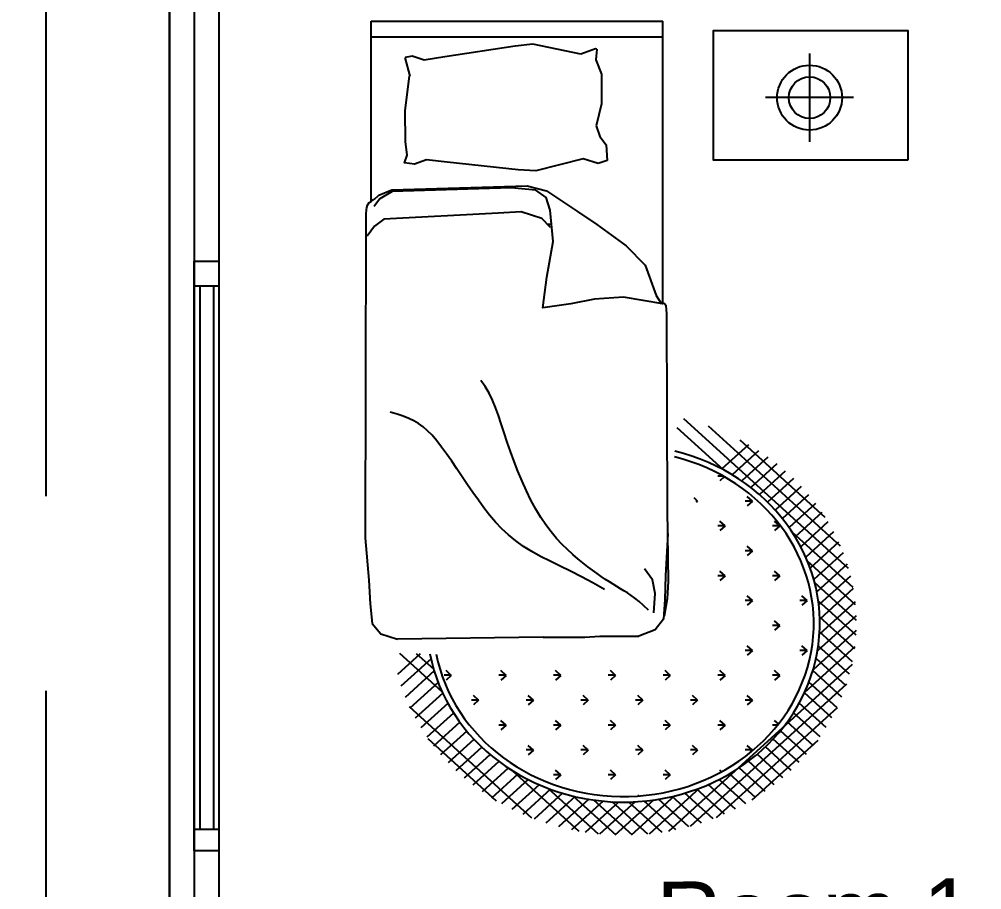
# Model space of a CAD drawing. Header units: metres. Extents: x 428 to 3974, y -4076 to 3914.
# Drawn here: x 1085.366 to 1088.336, y -3846.261 to -3843.577 of the extents above; entities that cross this region are included whole.
import ezdxf

# ---------------------------------------------------------------- set-up
doc = ezdxf.new("R2010")
doc.units = ezdxf.units.M
doc.header["$MEASUREMENT"] = 0
doc.header["$PDMODE"] = 2
doc.linetypes.add('ACAD_ISO02W100', pattern=[15, 12, -3])
for name, color, linetype in [('Dimension', 7, 'Continuous'), ('projected_site_clearence', 150, 'Continuous'), ('wall', 150, 'Continuous'), ('window', 2, 'Continuous')]:
    doc.layers.add(name, color=color, linetype=linetype)
doc.styles.add('labor camp', font='arial.ttf')
doc.dimstyles.new('1@100', dxfattribs={"dimtxt": 0.2, "dimasz": 0.175, "dimexe": 0.18, "dimexo": 0.0625, "dimgap": 0.09, "dimtad": 0, "dimtih": 1, "dimtoh": 1, "dimzin": 0, "dimdsep": 46, "dimtxsty": 'labor camp', "dimblk": 'OBLIQUE', "dimcen": 0.09, "dimadec": 0, "dimazin": 0, "dimtfac": 1, "dimtofl": 0, "dimtmove": 1, "dimatfit": 3, "dimfxl": 0.525, "dimfxlon": 1, "dimtolj": 1, "dimtzin": 0, "dimarcsym": 0})

# ---------------------------------------------------------------- blocks, each defined once
blk = doc.blocks.new('_Oblique')
at = {"color": 0, "linetype": 'ByBlock', "lineweight": -2}
blk.add_line((-0.5, -0.5), (0.5, 0.5), dxfattribs=at)
blk = doc.blocks.new('*D134')
at = {"layer": 'Defpoints', "color": 0, "transparency": 16777216}
for p in [(1084.5009, -3846.1418), (1085.9061, -3846.1418), (1085.8299, -3846.9812)]:
    blk.add_point(p, dxfattribs=at)
at = {"layer": 'window', "color": 0, "lineweight": -2, "transparency": 16777216}
for p, q in [((1085.0259, -3846.1418), (1084.3209, -3846.1418)), ((1084.5009, -3846.1418), (1084.5009, -3846.3694)), ((1084.5009, -3846.9812), (1084.5009, -3846.7536)), ((1085.0259, -3846.9812), (1084.3209, -3846.9812))]:
    blk.add_line(p, q, dxfattribs=at)
at = {"layer": 'window', "color": 0, "lineweight": -2, "transparency": 16777216, "xscale": 0.175, "yscale": 0.175, "zscale": 0.175}
for p, rotation in [((1084.5009, -3846.1418), 90), ((1084.5009, -3846.9812), 270)]:
    blk.add_blockref('_Oblique', p, dxfattribs=dict(at, rotation=rotation))
at = {"layer": 'window', "color": 0, "transparency": 16777216, "insert": (1084.5009, -3846.5615), "char_height": 0.2, "attachment_point": 5, "style": 'labor camp'}
blk.add_mtext('\\A1;0.84', dxfattribs=at)
blk = doc.blocks.new('*D135')
at = {"layer": 'Defpoints', "color": 0, "transparency": 16777216}
for p in [(1084.5009, -3844.323), (1085.9061, -3844.323), (1085.9061, -3846.1418)]:
    blk.add_point(p, dxfattribs=at)
at = {"layer": 'window', "color": 0, "lineweight": -2, "transparency": 16777216}
for p, q in [((1085.0259, -3844.323), (1084.3209, -3844.323)), ((1084.5009, -3844.323), (1084.5009, -3845.0403)), ((1084.5009, -3846.1418), (1084.5009, -3845.4245)), ((1085.0259, -3846.1418), (1084.3209, -3846.1418))]:
    blk.add_line(p, q, dxfattribs=at)
at = {"layer": 'window', "color": 0, "lineweight": -2, "transparency": 16777216, "xscale": 0.175, "yscale": 0.175, "zscale": 0.175}
for p, rotation in [((1084.5009, -3844.323), 90), ((1084.5009, -3846.1418), 270)]:
    blk.add_blockref('_Oblique', p, dxfattribs=dict(at, rotation=rotation))
at = {"layer": 'window', "color": 0, "transparency": 16777216, "insert": (1084.5009, -3845.2324), "char_height": 0.2, "attachment_point": 5, "style": 'labor camp'}
blk.add_mtext('\\A1;1.82', dxfattribs=at)
blk = doc.blocks.new('*D136')
at = {"layer": 'Defpoints', "color": 0, "transparency": 16777216}
for p in [(1084.5009, -3843.4836), (1085.9061, -3843.4836), (1085.9061, -3844.323)]:
    blk.add_point(p, dxfattribs=at)
at = {"layer": 'window', "color": 0, "lineweight": -2, "transparency": 16777216}
for p, q in [((1085.0259, -3843.4836), (1084.3209, -3843.4836)), ((1084.5009, -3843.4836), (1084.5009, -3843.7112)), ((1084.5009, -3844.323), (1084.5009, -3844.0954)), ((1085.0259, -3844.323), (1084.3209, -3844.323))]:
    blk.add_line(p, q, dxfattribs=at)
at = {"layer": 'window', "color": 0, "lineweight": -2, "transparency": 16777216, "xscale": 0.175, "yscale": 0.175, "zscale": 0.175}
for p, rotation in [((1084.5009, -3843.4836), 90), ((1084.5009, -3844.323), 270)]:
    blk.add_blockref('_Oblique', p, dxfattribs=dict(at, rotation=rotation))
at = {"layer": 'window', "color": 0, "transparency": 16777216, "insert": (1084.5009, -3843.9033), "char_height": 0.2, "attachment_point": 5, "style": 'labor camp'}
blk.add_mtext('\\A1;0.84', dxfattribs=at)
blk = doc.blocks.new('*D138')
at = {"layer": 'Defpoints', "color": 0, "transparency": 16777216}
for p in [(1085.9061, -3843.3693), (1083.2264, -3847.0955), (1085.9061, -3847.0955)]:
    blk.add_point(p, dxfattribs=at)
at = {"layer": 'window', "color": 0, "lineweight": -2, "transparency": 16777216}
for p, q in [((1083.7514, -3843.3693), (1083.0464, -3843.3693)), ((1083.2264, -3843.3693), (1083.2264, -3845.0402)), ((1083.2264, -3847.0955), (1083.2264, -3845.4246)), ((1083.7514, -3847.0955), (1083.0464, -3847.0955))]:
    blk.add_line(p, q, dxfattribs=at)
at = {"layer": 'window', "color": 0, "lineweight": -2, "transparency": 16777216, "xscale": 0.175, "yscale": 0.175, "zscale": 0.175}
for p, rotation in [((1083.2264, -3843.3693), 90), ((1083.2264, -3847.0955), 270)]:
    blk.add_blockref('_Oblique', p, dxfattribs=dict(at, rotation=rotation))
at = {"layer": 'window', "color": 0, "transparency": 16777216, "insert": (1083.2264, -3845.2324), "char_height": 0.2, "attachment_point": 5, "style": 'labor camp'}
blk.add_mtext('\\A1;3.73', dxfattribs=at)
blk = doc.blocks.new('*D88')
at = {"layer": 'Defpoints', "color": 0, "transparency": 16777216}
for p in [(1085.8299, -3843.255), (1082.0588, -3847.2098), (1085.8299, -3847.2098)]:
    blk.add_point(p, dxfattribs=at)
at = {"layer": 'window', "color": 0, "lineweight": -2, "transparency": 16777216}
for p, q in [((1082.5838, -3843.255), (1081.8788, -3843.255)), ((1082.0588, -3843.255), (1082.0588, -3845.0402)), ((1082.0588, -3847.2098), (1082.0588, -3845.4246)), ((1082.5838, -3847.2098), (1081.8788, -3847.2098))]:
    blk.add_line(p, q, dxfattribs=at)
at = {"layer": 'window', "color": 0, "lineweight": -2, "transparency": 16777216, "xscale": 0.175, "yscale": 0.175, "zscale": 0.175}
for p, rotation in [((1082.0588, -3843.255), 90), ((1082.0588, -3847.2098), 270)]:
    blk.add_blockref('_Oblique', p, dxfattribs=dict(at, rotation=rotation))
at = {"layer": 'window', "color": 0, "transparency": 16777216, "insert": (1082.0588, -3845.2324), "char_height": 0.2, "attachment_point": 5, "style": 'labor camp'}
blk.add_mtext('\\A1;3.95', dxfattribs=at)

msp = doc.modelspace()

# ---------------------------------------------------------------- linework, layer by layer
at = {"color": 7}
for p, q in [((1086.4517, -3844.1387), (1086.4517, -3843.5823)), ((1087.3517, -3844.4522), (1087.3517, -3843.5823)), ((1086.9511, -3843.6535), (1086.8966, -3843.6595)), ((1087.0986, -3843.6841), (1086.9511, -3843.6535)), ((1087.144, -3843.6675), (1087.0986, -3843.6841)), ((1087.1484, -3843.6687), (1087.144, -3843.6675)), ((1087.1484, -3843.6687), (1087.1449, -3843.7022)), ((1087.1484, -3843.6687), (1087.1449, -3843.7022)), ((1087.8046, -3843.6824), (1087.8046, -3843.9546)), ((1086.5726, -3843.7525), (1086.5572, -3843.6944)), ((1087.1449, -3843.7022), (1087.1631, -3843.7457)), ((1087.1631, -3843.7457), (1087.1623, -3843.8377)), ((1087.9406, -3843.8185), (1087.6685, -3843.8185)), ((1087.1623, -3843.8377), (1087.1458, -3843.9058)), ((1087.1458, -3843.9058), (1087.1573, -3843.9385)), ((1087.1573, -3843.9385), (1087.1773, -3843.9645)), ((1087.1773, -3843.9645), (1087.1803, -3844.0126)), ((1087.1058, -3844.0071), (1086.9598, -3844.0444)), ((1087.152, -3844.0218), (1087.1058, -3844.0071)), ((1087.1803, -3844.0126), (1087.152, -3844.0218)), ((1086.9598, -3844.0444), (1086.9051, -3844.0408)), ((1086.4365, -3844.1625), (1086.435, -3844.1792)), ((1086.435, -3844.1792), (1086.4355, -3844.2184)), ((1086.4355, -3844.2184), (1086.4333, -3845.1758)), ((1087.0083, -3844.2095), (1086.9962, -3844.2095)), ((1087.3499, -3844.4541), (1087.3521, -3844.4531)), ((1087.3659, -3845.09), (1087.3642, -3844.4856)), ((1087.9245, -3845.2707), (1087.4169, -3844.8093)), ((1087.539, -3844.9663), (1087.3962, -3844.8365)), ((1087.8996, -3845.202), (1087.4925, -3844.8319)), ((1087.6164, -3844.8891), (1087.5343, -3844.9638)), ((1087.8526, -3845.1132), (1087.5902, -3844.8747)), ((1087.6467, -3844.9077), (1087.5655, -3844.9814)), ((1087.6757, -3844.9274), (1087.5952, -3845.0005)), ((1087.7033, -3844.9483), (1087.6233, -3845.021)), ((1087.5381, -3844.9858), (1087.5214, -3844.9858)), ((1087.5416, -3844.9878), (1087.5278, -3845.0003)), ((1087.7297, -3844.9704), (1087.6499, -3845.0429)), ((1087.7549, -3844.9936), (1087.675, -3845.0662)), ((1087.7788, -3845.0179), (1087.6986, -3845.0908)), ((1087.6281, -3845.0627), (1087.6123, -3845.0483)), ((1087.8014, -3845.0434), (1087.7207, -3845.1168)), ((1087.4592, -3845.0627), (1087.4487, -3845.0532)), ((1087.4593, -3845.0626), (1087.4532, -3845.0626)), ((1087.4592, -3845.0627), (1087.4551, -3845.0665)), ((1087.6282, -3845.0626), (1087.6058, -3845.0626)), ((1087.6281, -3845.0627), (1087.6123, -3845.0771)), ((1087.8227, -3845.0702), (1087.7412, -3845.1442)), ((1087.3697, -3845.3113), (1087.3659, -3845.09)), ((1087.8426, -3845.0981), (1087.7602, -3845.173)), ((1087.5438, -3845.1394), (1087.5214, -3845.1394)), ((1087.5437, -3845.1395), (1087.5278, -3845.1251)), ((1087.5437, -3845.1395), (1087.5278, -3845.1539)), ((1087.7127, -3845.1394), (1087.6903, -3845.1394)), ((1087.7126, -3845.1395), (1087.6968, -3845.1251)), ((1087.7126, -3845.1395), (1087.6968, -3845.1539)), ((1087.8612, -3845.1272), (1087.7774, -3845.2035)), ((1087.3672, -3845.1628), (1087.3599, -3845.2934)), ((1087.9388, -3845.3297), (1087.7518, -3845.1598)), ((1087.8784, -3845.1577), (1087.7928, -3845.2355)), ((1086.4333, -3845.1758), (1086.4446, -3845.3062)), ((1087.8941, -3845.1895), (1087.8063, -3845.2693)), ((1087.6282, -3845.2161), (1087.6058, -3845.2161)), ((1087.6281, -3845.2163), (1087.6123, -3845.2019)), ((1087.6281, -3845.2163), (1087.6123, -3845.2307)), ((1087.9081, -3845.2228), (1087.8177, -3845.305)), ((1087.9463, -3845.3827), (1087.7981, -3845.248)), ((1087.9205, -3845.2577), (1087.8267, -3845.3429)), ((1087.3202, -3845.3059), (1087.2948, -3845.272)), ((1087.5437, -3845.2931), (1087.5278, -3845.2787)), ((1087.7126, -3845.2931), (1087.6968, -3845.2787)), ((1086.4446, -3845.3062), (1086.4484, -3845.3795)), ((1087.3287, -3845.3483), (1087.3202, -3845.3059)), ((1087.3599, -3845.2934), (1087.3583, -3845.3668)), ((1087.3667, -3845.3628), (1087.3697, -3845.3113)), ((1087.5438, -3845.2929), (1087.5214, -3845.2929)), ((1087.5437, -3845.2931), (1087.5278, -3845.3075)), ((1087.7127, -3845.2929), (1087.6903, -3845.2929)), ((1087.7126, -3845.2931), (1087.6968, -3845.3075)), ((1087.9491, -3845.4312), (1087.8201, -3845.314)), ((1087.9309, -3845.2942), (1087.833, -3845.3832)), ((1087.3244, -3845.4077), (1087.3287, -3845.3483)), ((1087.9393, -3845.3327), (1087.8361, -3845.4265)), ((1087.3583, -3845.3668), (1087.3534, -3845.4274)), ((1087.3565, -3845.4163), (1087.3667, -3845.3628)), ((1087.6282, -3845.3697), (1087.6058, -3845.3697)), ((1087.6281, -3845.3698), (1087.6123, -3845.3555)), ((1087.6281, -3845.3698), (1087.6123, -3845.3842)), ((1087.7971, -3845.3697), (1087.7747, -3845.3697)), ((1087.7971, -3845.3698), (1087.7812, -3845.3555)), ((1087.7971, -3845.3698), (1087.7812, -3845.3842)), ((1087.948, -3845.4764), (1087.8313, -3845.3703)), ((1087.9453, -3845.3733), (1087.8352, -3845.4734)), ((1086.4484, -3845.3795), (1086.4551, -3845.4399)), ((1087.3534, -3845.4274), (1087.328, -3845.4602)), ((1087.7126, -3845.4466), (1087.6968, -3845.4322)), ((1087.9486, -3845.4163), (1087.829, -3845.525)), ((1087.9439, -3845.5187), (1087.8359, -3845.4205)), ((1086.4551, -3845.4399), (1086.4815, -3845.4719)), ((1087.328, -3845.4602), (1087.2774, -3845.4789)), ((1087.7127, -3845.4465), (1087.6903, -3845.4465)), ((1087.7126, -3845.4466), (1087.6968, -3845.461)), ((1087.9487, -3845.4623), (1087.8154, -3845.5835)), ((1087.9372, -3845.5587), (1087.8356, -3845.4663)), ((1086.4815, -3845.4719), (1086.5327, -3845.4891)), ((1086.9829, -3845.4823), (1086.5327, -3845.4891)), ((1086.9829, -3845.4823), (1087.1116, -3845.4823)), ((1087.1116, -3845.4823), (1087.1572, -3845.4789)), ((1087.1572, -3845.4789), (1087.2774, -3845.4789)), ((1087.6282, -3845.5233), (1087.6058, -3845.5233)), ((1087.6281, -3845.5234), (1087.6123, -3845.509)), ((1087.6281, -3845.5234), (1087.6123, -3845.5378)), ((1087.7971, -3845.5233), (1087.7747, -3845.5233)), ((1087.7971, -3845.5234), (1087.7812, -3845.509)), ((1087.7971, -3845.5234), (1087.7812, -3845.5378)), ((1087.9448, -3845.512), (1087.789, -3845.6536)), ((1087.9283, -3845.5966), (1087.8316, -3845.5087)), ((1086.6033, -3845.5337), (1086.5328, -3845.5978)), ((1086.6707, -3845.6511), (1086.5403, -3845.5326)), ((1086.6366, -3845.5496), (1086.5439, -3845.6338)), ((1086.6448, -3845.5815), (1086.5919, -3845.5335)), ((1087.9173, -3845.6327), (1087.8245, -3845.5483)), ((1086.6463, -3845.5867), (1086.5568, -3845.6681)), ((1086.6991, -3845.6002), (1086.6833, -3845.5858)), ((1086.868, -3845.6002), (1086.8522, -3845.5858)), ((1087.0369, -3845.6002), (1087.0211, -3845.5858)), ((1087.2058, -3845.6002), (1087.19, -3845.5858)), ((1087.3748, -3845.6002), (1087.3589, -3845.5858)), ((1087.9356, -3845.5664), (1087.3691, -3846.0814)), ((1087.5437, -3845.6002), (1087.5278, -3845.5858)), ((1087.7126, -3845.6002), (1087.6968, -3845.5858)), ((1087.9044, -3845.6671), (1087.8148, -3845.5856)), ((1086.6992, -3845.6), (1086.6768, -3845.6)), ((1086.6991, -3845.6002), (1086.6833, -3845.6146)), ((1086.8681, -3845.6), (1086.8457, -3845.6)), ((1086.868, -3845.6002), (1086.8522, -3845.6146)), ((1087.037, -3845.6), (1087.0146, -3845.6)), ((1087.0369, -3845.6002), (1087.0211, -3845.6146)), ((1087.2059, -3845.6), (1087.1835, -3845.6)), ((1087.2058, -3845.6002), (1087.19, -3845.6146)), ((1087.3748, -3845.6), (1087.3525, -3845.6)), ((1087.3748, -3845.6002), (1087.3589, -3845.6146)), ((1087.5438, -3845.6), (1087.5214, -3845.6)), ((1087.5437, -3845.6002), (1087.5278, -3845.6146)), ((1087.7127, -3845.6), (1087.6903, -3845.6)), ((1087.7126, -3845.6002), (1087.6968, -3845.6146)), ((1086.6584, -3845.6218), (1086.5713, -3845.701)), ((1087.919, -3845.6276), (1087.4364, -3846.0663)), ((1087.8899, -3845.7), (1087.8028, -3845.6208)), ((1086.6725, -3845.6551), (1086.5875, -3845.7324)), ((1086.7835, -3845.677), (1086.7677, -3845.6626)), ((1086.9525, -3845.677), (1086.9366, -3845.6626)), ((1087.1214, -3845.677), (1087.1056, -3845.6626)), ((1087.2903, -3845.677), (1087.2745, -3845.6626)), ((1087.4592, -3845.677), (1087.4434, -3845.6626)), ((1087.6281, -3845.677), (1087.6123, -3845.6626)), ((1087.8738, -3845.7314), (1087.7888, -3845.6541)), ((1086.9474, -3846.0409), (1086.5697, -3845.6976)), ((1086.6885, -3845.6866), (1086.6051, -3845.7624)), ((1086.7836, -3845.6768), (1086.7612, -3845.6768)), ((1086.7835, -3845.677), (1086.7677, -3845.6914)), ((1086.9526, -3845.6768), (1086.9302, -3845.6768)), ((1086.9525, -3845.677), (1086.9366, -3845.6914)), ((1087.1215, -3845.6768), (1087.0991, -3845.6768)), ((1087.1214, -3845.677), (1087.1056, -3845.6914)), ((1087.2904, -3845.6768), (1087.268, -3845.6768)), ((1087.2903, -3845.677), (1087.2745, -3845.6914)), ((1087.4593, -3845.6768), (1087.4369, -3845.6768)), ((1087.4592, -3845.677), (1087.4434, -3845.6914)), ((1087.8899, -3845.7001), (1087.5162, -3846.0398)), ((1087.6282, -3845.6768), (1087.6058, -3845.6768)), ((1087.6281, -3845.677), (1087.6123, -3845.6914)), ((1087.8563, -3845.7615), (1087.7728, -3845.6857)), ((1086.7062, -3845.7165), (1086.6241, -3845.7912)), ((1087.8373, -3845.7903), (1087.7551, -3845.7156)), ((1086.7256, -3845.745), (1086.6445, -3845.8187)), ((1086.8681, -3845.7536), (1086.8457, -3845.7536)), ((1086.868, -3845.7538), (1086.8522, -3845.7394)), ((1086.868, -3845.7538), (1086.8522, -3845.7681)), ((1087.037, -3845.7536), (1087.0146, -3845.7536)), ((1087.0369, -3845.7538), (1087.0211, -3845.7394)), ((1087.0369, -3845.7538), (1087.0211, -3845.7681)), ((1087.2059, -3845.7536), (1087.1835, -3845.7536)), ((1087.2058, -3845.7538), (1087.19, -3845.7394)), ((1087.2058, -3845.7538), (1087.19, -3845.7681)), ((1087.3748, -3845.7536), (1087.3525, -3845.7536)), ((1087.3748, -3845.7538), (1087.3589, -3845.7394)), ((1087.3748, -3845.7538), (1087.3589, -3845.7681)), ((1087.5438, -3845.7536), (1087.5214, -3845.7536)), ((1087.5437, -3845.7538), (1087.5278, -3845.7394)), ((1087.5437, -3845.7538), (1087.5278, -3845.7681)), ((1087.7056, -3845.7536), (1087.6903, -3845.7536)), ((1087.7085, -3845.75), (1087.6968, -3845.7394)), ((1087.8169, -3845.8179), (1087.7358, -3845.7441)), ((1086.7467, -3845.7719), (1086.6662, -3845.8451)), ((1087.7953, -3845.8443), (1087.7148, -3845.7711)), ((1086.8386, -3845.9881), (1086.6278, -3845.7964)), ((1086.7692, -3845.7975), (1086.6892, -3845.8702)), ((1086.7933, -3845.8217), (1086.7135, -3845.8943)), ((1086.9525, -3845.8305), (1086.9366, -3845.8161)), ((1087.1214, -3845.8305), (1087.1056, -3845.8161)), ((1087.2903, -3845.8305), (1087.2745, -3845.8161)), ((1087.4592, -3845.8305), (1087.4434, -3845.8161)), ((1087.6281, -3845.8305), (1087.6123, -3845.8161)), ((1087.8299, -3845.8007), (1087.6268, -3845.9853)), ((1087.7481, -3845.8935), (1087.6683, -3845.821)), ((1087.7723, -3845.8695), (1087.6923, -3845.7967)), ((1086.8188, -3845.8445), (1086.739, -3845.9171)), ((1086.9526, -3845.8304), (1086.9302, -3845.8304)), ((1086.9525, -3845.8305), (1086.9366, -3845.8449)), ((1087.1215, -3845.8304), (1087.0991, -3845.8304)), ((1087.1214, -3845.8305), (1087.1056, -3845.8449)), ((1087.2904, -3845.8304), (1087.268, -3845.8304)), ((1087.2903, -3845.8305), (1087.2745, -3845.8449)), ((1087.4593, -3845.8304), (1087.4369, -3845.8304)), ((1087.4592, -3845.8305), (1087.4434, -3845.8449)), ((1087.6282, -3845.8304), (1087.6058, -3845.8304)), ((1087.6281, -3845.8305), (1087.6123, -3845.8449)), ((1087.7226, -3845.9164), (1087.6428, -3845.8438)), ((1086.8459, -3845.866), (1086.7658, -3845.9388)), ((1087.6959, -3845.9382), (1087.6157, -3845.8653)), ((1086.8745, -3845.8861), (1086.7939, -3845.9594)), ((1086.9047, -3845.9047), (1086.8232, -3845.9787)), ((1087.0937, -3846.0818), (1086.8878, -3845.8946)), ((1087.037, -3845.9072), (1087.0146, -3845.9072)), ((1087.0369, -3845.9073), (1087.0211, -3845.8929)), ((1087.0369, -3845.9073), (1087.0211, -3845.9217)), ((1087.2059, -3845.9072), (1087.1835, -3845.9072)), ((1087.2058, -3845.9073), (1087.19, -3845.8929)), ((1087.2058, -3845.9073), (1087.19, -3845.9217)), ((1087.3748, -3845.9072), (1087.3525, -3845.9072)), ((1087.3748, -3845.9073), (1087.3589, -3845.8929)), ((1087.3748, -3845.9073), (1087.3589, -3845.9217)), ((1087.533, -3845.8976), (1087.5278, -3845.8929)), ((1087.6385, -3845.9781), (1087.5571, -3845.9041)), ((1087.6678, -3845.9587), (1087.5872, -3845.8854)), ((1086.9364, -3845.9219), (1086.8539, -3845.9969)), ((1086.9699, -3845.9376), (1086.886, -3846.0138)), ((1087.5758, -3846.0133), (1087.492, -3845.9371)), ((1087.6078, -3845.9963), (1087.5254, -3845.9214)), ((1087.0051, -3845.9516), (1086.9195, -3846.0294)), ((1087.0423, -3845.9639), (1086.9545, -3846.0436)), ((1087.1533, -3846.0899), (1086.9985, -3845.9491)), ((1087.2078, -3846.0934), (1087.075, -3845.9727)), ((1087.3879, -3845.9721), (1087.2546, -3846.0933)), ((1087.2773, -3845.9723), (1087.2745, -3845.9697)), ((1087.465, -3845.9481), (1087.3092, -3846.0897)), ((1087.5074, -3846.0432), (1087.4197, -3845.9635)), ((1087.5423, -3846.0289), (1087.4568, -3845.9512)), ((1087.0816, -3845.9742), (1086.9911, -3846.0564)), ((1087.1232, -3845.9824), (1087.0295, -3846.0676)), ((1087.1676, -3845.9881), (1087.0697, -3846.0772)), ((1087.2152, -3845.9909), (1087.112, -3846.0848)), ((1087.2583, -3846.0932), (1087.139, -3845.9848)), ((1087.2668, -3845.9901), (1087.1567, -3846.0902)), ((1087.3056, -3846.0901), (1087.1956, -3845.9902)), ((1087.3236, -3845.9845), (1087.204, -3846.0932)), ((1087.3501, -3846.0846), (1087.2471, -3845.9909)), ((1087.3924, -3846.0769), (1087.2946, -3845.988)), ((1087.4325, -3846.0673), (1087.3389, -3845.9822)), ((1087.4708, -3846.056), (1087.3805, -3845.9739))]:
    msp.add_line(p, q, dxfattribs=at)
for points in [[(1086.4517, -3843.5823), (1087.3517, -3843.5823)], [(1087.3517, -3843.6323), (1086.4517, -3843.6323)], [(1086.8966, -3843.6595), (1086.6787, -3843.6922), (1086.6156, -3843.7028), (1086.5781, -3843.6908), (1086.5572, -3843.6944)], [(1086.9051, -3844.0408), (1086.686, -3844.0179), (1086.6225, -3844.0101), (1086.5855, -3844.0238), (1086.5548, -3844.0199), (1086.5632, -3843.9957), (1086.5582, -3843.9541), (1086.5567, -3843.8578), (1086.5704, -3843.7525)], [(1087.3518, -3844.4546), (1087.2307, -3844.4334), (1087.1414, -3844.4402), (1087.0684, -3844.4549), (1086.9819, -3844.467), (1086.9935, -3844.3725), (1087.013, -3844.2626), (1087.0044, -3844.1655), (1086.9918, -3844.1263), (1086.9601, -3844.1038), (1086.8841, -3844.0968), (1086.5162, -3844.1078), (1086.4785, -3844.1301), (1086.4626, -3844.1521), (1086.4606, -3844.1541)], [(1086.4609, -3844.1322), (1086.4757, -3844.1193), (1086.5161, -3844.1024), (1086.9328, -3844.0907), (1086.9926, -3844.106), (1087.0885, -3844.1697), (1087.1487, -3844.2095), (1087.2392, -3844.2759), (1087.297, -3844.3347), (1087.3309, -3844.4292), (1087.3477, -3844.4539)], [(1086.4371, -3844.1614), (1086.4405, -3844.1502), (1086.4457, -3844.1416), (1086.4517, -3844.1387), (1086.4588, -3844.1324), (1086.4598, -3844.1321)], [(1087.0057, -3844.2192), (1086.9786, -3844.1916), (1086.915, -3844.1709), (1086.844, -3844.1751), (1086.4914, -3844.1928), (1086.4617, -3844.2151), (1086.4393, -3844.2452)], [(1087.3642, -3844.484), (1087.3625, -3844.4607), (1087.3557, -3844.4537), (1087.3517, -3844.4522)], [(1087.3075, -3845.3992), (1087.2923, -3845.3846), (1087.2785, -3845.3724), (1087.2658, -3845.3622), (1087.254, -3845.3535), (1087.2427, -3845.346), (1087.2318, -3845.3393), (1087.221, -3845.3329), (1087.21, -3845.3264), (1087.1987, -3845.3195), (1087.1869, -3845.3121), (1087.1747, -3845.3042), (1087.162, -3845.2956), (1087.1488, -3845.2863), (1087.135, -3845.2762), (1087.1206, -3845.2653), (1087.1055, -3845.2536), (1087.0899, -3845.2409), (1087.0737, -3845.2272), (1087.0572, -3845.2122), (1087.0405, -3845.1957), (1087.0237, -3845.1778), (1087.0071, -3845.1581), (1086.9908, -3845.1365), (1086.9749, -3845.113), (1086.9596, -3845.0873), (1086.9449, -3845.0598), (1086.9309, -3845.031), (1086.9175, -3845.0012), (1086.9049, -3844.9709), (1086.8931, -3844.9405), (1086.882, -3844.9103), (1086.8718, -3844.8808), (1086.8624, -3844.8523), (1086.8535, -3844.825), (1086.8447, -3844.799), (1086.8357, -3844.7744), (1086.8262, -3844.7512), (1086.8157, -3844.7295), (1086.804, -3844.7094), (1086.7906, -3844.691)], [(1087.1719, -3845.3356), (1087.1359, -3845.3146), (1087.101, -3845.2959), (1087.0673, -3845.279), (1087.035, -3845.2633), (1087.0041, -3845.2484), (1086.9748, -3845.2336), (1086.9473, -3845.2186), (1086.9216, -3845.2027), (1086.8978, -3845.1856), (1086.8757, -3845.1673), (1086.855, -3845.1479), (1086.8357, -3845.1274), (1086.8173, -3845.1059), (1086.7997, -3845.0836), (1086.7826, -3845.0604), (1086.7659, -3845.0366), (1086.7492, -3845.0123), (1086.7327, -3844.9878), (1086.7164, -3844.9635), (1086.7004, -3844.9398), (1086.6846, -3844.9172), (1086.6692, -3844.8961), (1086.6543, -3844.8769), (1086.6398, -3844.8599), (1086.6259, -3844.8456), (1086.6121, -3844.8336), (1086.5981, -3844.8235), (1086.5835, -3844.815), (1086.5679, -3844.8076), (1086.5508, -3844.801), (1086.532, -3844.7948), (1086.511, -3844.7886)]]:
    msp.add_lwpolyline(points, dxfattribs=at)
msp.add_lwpolyline([(1088.1077, -3844.0117), (1087.5077, -3844.0117), (1087.5077, -3843.6117), (1088.1077, -3843.6117)], close=True, dxfattribs=at)
for radius in [0.1001, 0.0641]:
    msp.add_circle((1087.8046, -3843.8185), radius, dxfattribs=at)
for major_axis, start_param, end_param in [((-0.6059, 0), 0.171492, 4.44842), ((0.5871, 0), 3.319386, 7.583321)]:
    msp.add_ellipse((1087.2304, -3845.4403), major_axis=major_axis, ratio=0.909091, start_param=start_param, end_param=end_param, dxfattribs=at)
at = {"layer": 'projected_site_clearence', "linetype": 'ACAD_ISO02W100', "ltscale": 0.2}
msp.add_lwpolyline([(1085.4489, -3848.048), (1085.4489, -3842.4168), (1102.2236, -3842.4168), (1102.2236, -3851.317), (1096.593, -3851.317), (1096.593, -3848.048)], dxfattribs=at)
at = {"layer": 'wall'}
for p, q in [((1085.8299, -3847.7336), (1085.8299, -3843.255)), ((1085.9061, -3843.3312), (1085.9061, -3847.1336)), ((1085.9823, -3843.4074), (1085.9823, -3847.0574))]:
    msp.add_line(p, q, dxfattribs=at)
at = {"layer": 'window'}
msp.add_line((1085.8299, -3843.255), (1085.8299, -3847.2098), dxfattribs=at)
at = {"layer": 'window', "color": 202}
for p, q in [((1085.9061, -3844.323), (1085.9823, -3844.323)), ((1085.9061, -3846.1418), (1085.9061, -3844.323)), ((1085.9823, -3844.323), (1085.9823, -3846.1418)), ((1085.9061, -3844.3992), (1085.9823, -3844.3992)), ((1085.9233, -3844.3992), (1085.9233, -3846.0756)), ((1085.9651, -3844.3992), (1085.9651, -3846.0756)), ((1085.9823, -3846.0756), (1085.9061, -3846.0756)), ((1085.9823, -3846.1418), (1085.9061, -3846.1418))]:
    msp.add_line(p, q, dxfattribs=at)

# ---------------------------------------------------------------- texts
at = {"layer": 'Dimension', "insert": (1087.8214, -3846.3325), "char_height": 0.2, "attachment_point": 5, "rotation": 0.7029, "style": 'labor camp'}
msp.add_mtext('\\A1;Room 1', dxfattribs=at)

# ---------------------------------------------------------------- dimensions: what is measured, and where the dimension line sits
at = {"layer": 'window', "color": 0}
for base, p1, p2, picture, middle in [((1082.0588, -3847.2098), (1085.8299, -3843.255), (1085.8299, -3847.2098), '*D88', (1082.0588, -3845.2324)), ((1083.2264, -3847.0955), (1085.9061, -3843.3693), (1085.9061, -3847.0955), '*D138', (1083.2264, -3845.2324)), ((1084.5009, -3843.4836), (1085.9061, -3844.323), (1085.9061, -3843.4836), '*D136', (1084.5009, -3843.9033)), ((1084.5009, -3844.323), (1085.9061, -3846.1418), (1085.9061, -3844.323), '*D135', (1084.5009, -3845.2324)), ((1084.5009, -3846.1418), (1085.8299, -3846.9812), (1085.9061, -3846.1418), '*D134', (1084.5009, -3846.5615))]:
    dim = msp.add_linear_dim(base=base, p1=p1, p2=p2, angle=90, dimstyle='1@100', dxfattribs=at)
    dim.commit()
    dim.dimension.update_dxf_attribs({"geometry": picture, "text_midpoint": middle})

doc.saveas('drawing.dxf')
